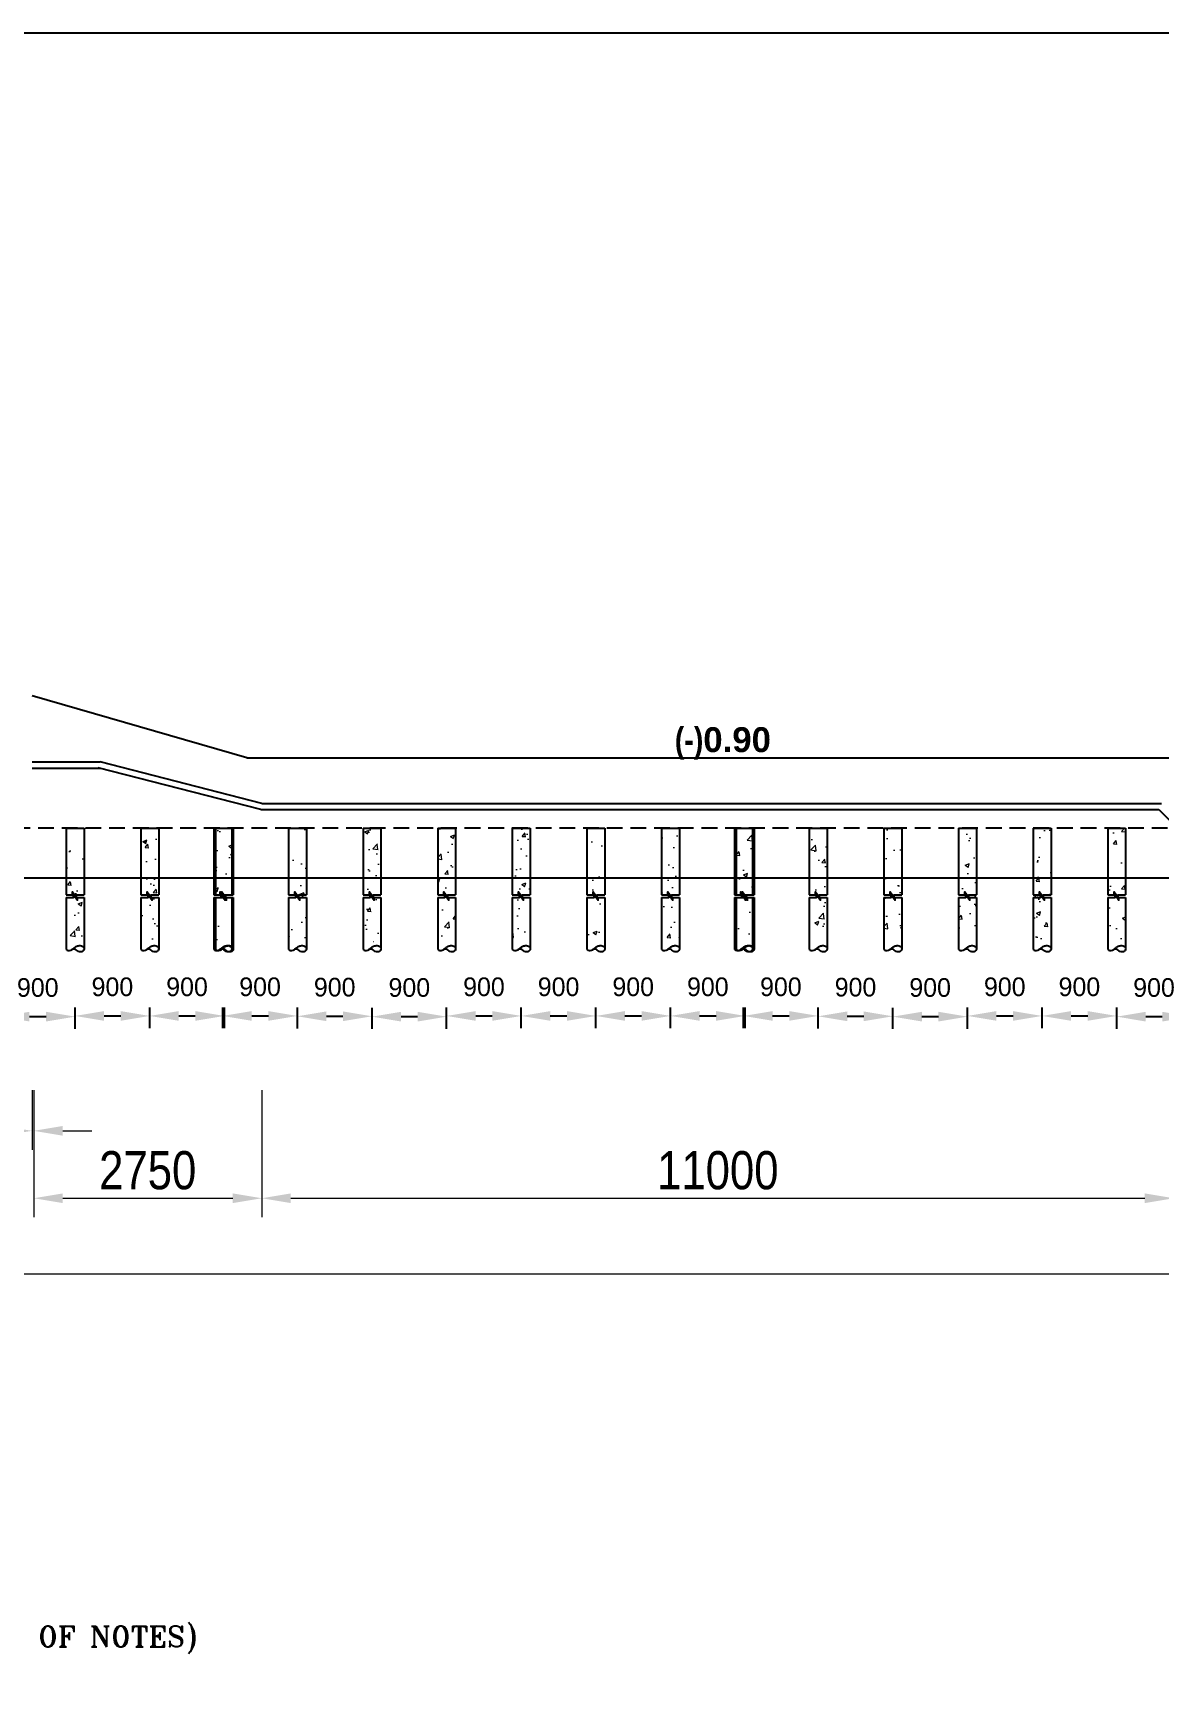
# Model space of a CAD drawing. Extents: x -358915 to 1258323, y -1585493 to -305611.
# Drawn here: x 985616 to 999211, y -1496784 to -1476960 of the extents above; entities that cross this region are included whole.
import ezdxf

# ---------------------------------------------------------------- set-up
doc = ezdxf.new("R2010")
doc.units = 0
doc.header["$LTSCALE"] = 300
doc.header["$MEASUREMENT"] = 0
doc.linetypes.add('DASHED2', pattern=[9.524999999999999, 6.35, -3.175])
doc.layers.get('DEFPOINTS').update_dxf_attribs({"linetype": 'CONTINUOUS'})
doc.layers.add('Dim', color=7, linetype='CONTINUOUS', lineweight=9)
doc.layers.add('HATCH', color=252, linetype='CONTINUOUS', lineweight=5)
for name, color, linetype in [('LINE', 7, 'CONTINUOUS'), ('P1', 7, 'CONTINUOUS'), ('TEXT', 10, 'CONTINUOUS')]:
    doc.layers.add(name, color=color, linetype=linetype)
doc.styles.add('BIG', font='ROMANT.SHX')
doc.styles.add('dimText', font='ARIALN.TTF')
doc.styles.add('text', font='ARIALN.TTF', dxfattribs={"height": 1.6})
doc.dimstyles.new('3', dxfattribs={"dimtxt": 225, "dimasz": 350, "dimexe": 100, "dimexo": 25, "dimgap": 9, "dimtad": 0, "dimdec": 0, "dimzin": 0, "dimdsep": 46, "dimtxsty": 'Standard', "dimcen": 0, "dimclrd": 5, "dimclre": 6, "dimclrt": 256, "dimadec": 0, "dimazin": 0, "dimtfac": 1, "dimtdec": 0, "dimtofl": 0, "dimtmove": 2, "dimatfit": 3, "dimfxl": 1, "dimtolj": 1, "dimtzin": 0, "dimarcsym": 0})
doc.dimstyles.new('dim_230', dxfattribs={"dimtxt": 460, "dimasz": 460, "dimexe": 230, "dimexo": 100, "dimgap": 100, "dimtad": 1, "dimdec": 0, "dimzin": 0, "dimdsep": 46, "dimtxsty": 'dimText', "dimcen": 0.09, "dimclrd": 256, "dimclre": 256, "dimclrt": 7, "dimadec": 0, "dimazin": 0, "dimtfac": 1, "dimtdec": 0, "dimtofl": 0, "dimtmove": 0, "dimatfit": 3, "dimfxl": 1, "dimtolj": 1, "dimtzin": 0, "dimlwd": -1, "dimlwe": -1, "dimarcsym": 0})

# ---------------------------------------------------------------- blocks, each defined once
blk = doc.blocks.new('*D1564')
at = {"layer": 'DEFPOINTS', "color": 0, "ltscale": 500}
for p in [(985606.3590573936, -1489607.750760026), (985626.3590573936, -1489607.750760026), (985626.3590573936, -1490197.438885439)]:
    blk.add_point(p, dxfattribs=at)
at = {"layer": 'Dim', "ltscale": 500}
for p, q in [((985606.3590573936, -1489707.750760026), (985606.3590573936, -1490427.438885439)), ((985626.3590573936, -1489707.750760026), (985626.3590573936, -1490427.438885439)), ((985256.3590573936, -1490197.438885439), (984906.3590573936, -1490197.438885439)), ((985976.3590573936, -1490197.438885439), (986326.3590573936, -1490197.438885439))]:
    blk.add_line(p, q, dxfattribs=at)
for points in [[(985256.3590573936, -1490139.105552105), (985256.3590573936, -1490255.772218772), (985606.3590573936, -1490197.438885439)], [(985976.3590573936, -1490139.105552105), (985976.3590573936, -1490255.772218772), (985626.3590573936, -1490197.438885439)]]:
    blk.add_solid(points, dxfattribs=at)
at = {"layer": 'Dim', "color": 7, "ltscale": 500, "insert": (984666.946805299, -1490179.967425143), "char_height": 460, "attachment_point": 5, "style": 'dimText'}
blk.add_mtext('\\A1;20', dxfattribs=at)
blk = doc.blocks.new('*D1565')
at = {"layer": 'DEFPOINTS', "color": 0, "ltscale": 500}
for p in [(985626.3590573936, -1489607.750760026), (988376.3590573936, -1489607.750760026), (988376.3590573936, -1491010.379301391)]:
    blk.add_point(p, dxfattribs=at)
at = {"layer": 'Dim', "ltscale": 500}
for p, q in [((985626.3590573936, -1489707.750760026), (985626.3590573936, -1491240.379301391)), ((988376.3590573936, -1489707.750760026), (988376.3590573936, -1491240.379301391)), ((985976.3590573936, -1491010.379301391), (988026.3590573936, -1491010.379301391))]:
    blk.add_line(p, q, dxfattribs=at)
for points in [[(985976.3590573936, -1490952.045968057), (985976.3590573936, -1491068.712634724), (985626.3590573936, -1491010.379301391)], [(988026.3590573936, -1490952.045968057), (988026.3590573936, -1491068.712634724), (988376.3590573936, -1491010.379301391)]]:
    blk.add_solid(points, dxfattribs=at)
at = {"layer": 'Dim', "color": 7, "ltscale": 500, "insert": (987001.3590573936, -1490675.515727039), "char_height": 460, "attachment_point": 5, "style": 'dimText'}
blk.add_mtext('\\A1;2750', dxfattribs=at)
blk = doc.blocks.new('*D1566')
at = {"layer": 'DEFPOINTS', "color": 0, "ltscale": 500}
for p in [(988376.3590573936, -1489607.750760026), (999376.3590573936, -1489607.750760026), (999376.3590573936, -1491010.379301391)]:
    blk.add_point(p, dxfattribs=at)
at = {"layer": 'Dim', "ltscale": 500}
for p, q in [((988376.3590573936, -1489707.750760026), (988376.3590573936, -1491240.379301391)), ((999376.3590573936, -1489707.750760026), (999376.3590573936, -1491240.379301391)), ((988726.3590573936, -1491010.379301391), (999026.3590573936, -1491010.379301391))]:
    blk.add_line(p, q, dxfattribs=at)
for points in [[(988726.3590573936, -1490952.045968057), (988726.3590573936, -1491068.712634724), (988376.3590573936, -1491010.379301391)], [(999026.3590573936, -1490952.045968057), (999026.3590573936, -1491068.712634724), (999376.3590573936, -1491010.379301391)]]:
    blk.add_solid(points, dxfattribs=at)
at = {"layer": 'Dim', "color": 7, "ltscale": 500, "insert": (993876.3590573936, -1490675.515727039), "char_height": 460, "attachment_point": 5, "style": 'dimText'}
blk.add_mtext('\\A1;11000', dxfattribs=at)
blk = doc.blocks.new('pile-X')
at = {"layer": 'Dim', "ltscale": 50}
h = blk.add_hatch(dxfattribs=at)
h.set_pattern_fill('AR-CONC', color=8, scale=100, style=0)
h.set_pattern_definition([(49.99999999999999, (-3010845.476202243, 571089.3050535461), (717.2601826007534, -62.75213498259511), [75, -825]), (355, (-3010845.476202243, 571089.3050535461), (-138.751333613, 752.1921337000118), [60, -660]), (100.4514, (-3010785.704522243, 571084.0757135461), (578.5093817140216, 689.4395420609536), [63.74018999999996, -701.1421119999992]), (46.18420000000002, (-3010845.476202243, 571289.3050535461), (1067.241048625644, -165.5190143290181), [112.5, -1237.5]), (96.6356, (-3010756.539457242, 571275.5117465461), (934.6627055487033, 974.1178709004417), [95.610288, -1051.713]), (351.1842, (-3010845.476202243, 571289.3050535461), (934.6619451336272, 974.1186009253246), [90, -990]), (21, (-3010745.476202243, 571239.3050535461), (596.9070521184617, -402.6188906653388), [75, -825]), (326.0000000000001, (-3010745.476202243, 571239.3050535461), (243.3153319215817, 725.150045046853), [60, -660]), (71.4514, (-3010695.733969242, 571205.753447546), (840.22262858149, 322.5304967099524), [63.74019000000001, -701.142112]), (37.50000000000001, (-3010845.476202243, 571089.3050535461), (12.15985531729067, 332.8938538313115), [0, -652, 0, -670, 0, -662.5]), (7.499999999999999, (-3010845.476202243, 571089.3050535461), (263.0695374421486, 394.4117118823602), [0, -382, 0, -637, 0, -252.5]), (327.5, (-3011068.476202243, 571089.3050535461), (533.8224361724091, -22.5548717343798), [0, -250, 0, -780, 0, -1035]), (317.5, (-3011168.476202243, 571089.3050535461), (583.1861693423863, 100.1049823323176), [0, -325, 0, -518, 0, -735])])
h.paths.add_polyline_path([(-149.9999999995343, -1862.549140498042), (-44.37996363360435, -1862.549140498042), (-44.37996363313869, -1814.290711428388), (22.40609560068697, -1902.699958339334), (22.40609560068697, -1862.424126560334), (150, -1862.424126560334), (150, 1.164153218269348e-10), (-150, 0)])
at = {"layer": 'P1', "ltscale": 50}
for points in [[(-150, 0), (150, 0)], [(-149.9087617681362, 0), (-149.9087617681362, -1112.208074151777)], [(150, 0), (150, -1112.083060214069)], [(-150, -1112.208074151777), (-44.37996363360435, -1112.208074151777), (-44.37996363360435, -1063.949645081773), (22.40609560068697, -1152.358891993999), (22.40609560068697, -1112.083060214069), (150, -1112.083060214069)], [(-150, -1160.911674804292), (-28.5669916504994, -1160.911674804292), (-28.5669916504994, -1112.653245734289), (38.21906758379191, -1201.062492646515), (38.21906758379191, -1160.786660866584), (150, -1160.786660866584)], [(-150, -1160.911674804292), (-150, -2028.650101999916)], [(150, -1160.786660866584), (150, -2011.117659517262)]]:
    blk.add_lwpolyline(points, dxfattribs=at)
blk.add_spline([(-150, -2028.650101999916), (-115.1541885044426, -2046.883842180181), (-72.33903026301414, -2042.041838935274), (-23.05619885213673, -2009.745555324178), (14.91868130397052, -1980.681339371182), (66.79975722823292, -1964.722243032582), (105.899146434851, -1967.530482949853), (131.8389136078767, -1981.652073742287), (144.2861137576401, -1997.0429196066), (150, -2011.117659518659), (149.9999999995343, -2023.908719728748), (122.7318595442921, -2060.864059358999), (73.41410549171269, -2067.157443929627), (37.57649098336697, -2050.554983179714), (9.58250171225518, -2030.708258290939), (-17.69906567595899, -2022.817134614266), (-50.79176057782024, -2030.717405652325)], degree=3, dxfattribs=at)
blk = doc.blocks.new('*D1568')
at = {"layer": 'DEFPOINTS', "color": 0, "ltscale": 500}
for p in [(960106.2880151316, -1490084.698537637), (1001176.359057394, -1490084.698537637), (1001176.359057394, -1491921.240656041)]:
    blk.add_point(p, dxfattribs=at)
at = {"layer": 'Dim', "ltscale": 500}
for p, q in [((960106.2880151316, -1490184.698537637), (960106.2880151316, -1492151.240656041)), ((1001176.359057394, -1490184.698537637), (1001176.359057394, -1492151.240656041)), ((960456.2880151316, -1491921.240656041), (1000826.359057394, -1491921.240656041))]:
    blk.add_line(p, q, dxfattribs=at)
for points in [[(960456.2880151316, -1491862.907322707), (960456.2880151316, -1491979.573989374), (960106.2880151316, -1491921.240656041)], [(1000826.359057394, -1491862.907322707), (1000826.359057394, -1491979.573989374), (1001176.359057394, -1491921.240656041)]]:
    blk.add_solid(points, dxfattribs=at)
at = {"layer": 'Dim', "color": 7, "ltscale": 500, "insert": (980641.3235362626, -1491586.377081689), "char_height": 460, "attachment_point": 5, "style": 'dimText'}
blk.add_mtext('\\A1;41090', dxfattribs=at)
blk = doc.blocks.new('*D1573')
at = {"layer": 'DEFPOINTS', "color": 0}
for p in [(987906.3590573936, -1488985.009911807), (988806.3590573936, -1488812.237742653), (988806.3590573936, -1488985.009911807)]:
    blk.add_point(p, dxfattribs=at)
at = {"layer": 'LINE', "color": 6, "lineweight": -2}
for p, q in [((987906.3590573936, -1488960.009911807), (987906.3590573936, -1488712.237742653)), ((988806.3590573936, -1488960.009911807), (988806.3590573936, -1488712.237742653))]:
    blk.add_line(p, q, dxfattribs=at)
at = {"layer": 'LINE', "color": 5, "lineweight": -2}
blk.add_line((988256.3590573936, -1488812.237742653), (988456.3590573936, -1488812.237742653), dxfattribs=at)
at = {"layer": 'LINE', "color": 5}
for points in [[(988256.3590573936, -1488753.904409319), (988256.3590573936, -1488870.571075986), (987906.3590573936, -1488812.237742653)], [(988456.3590573936, -1488753.904409319), (988456.3590573936, -1488870.571075986), (988806.3590573936, -1488812.237742653)]]:
    blk.add_solid(points, dxfattribs=at)
at = {"layer": 'LINE', "insert": (988356.3590573936, -1488462.237742653), "char_height": 225, "attachment_point": 5}
blk.add_mtext('\\A1;900', dxfattribs=at)
blk = doc.blocks.new('*D1574')
at = {"layer": 'DEFPOINTS', "color": 0}
for p in [(988806.3590573936, -1488989.29495434), (989706.3590573936, -1488816.522785186), (989706.3590573936, -1488989.29495434)]:
    blk.add_point(p, dxfattribs=at)
at = {"layer": 'LINE', "color": 6, "lineweight": -2}
for p, q in [((988806.3590573936, -1488964.29495434), (988806.3590573936, -1488716.522785186)), ((989706.3590573936, -1488964.29495434), (989706.3590573936, -1488716.522785186))]:
    blk.add_line(p, q, dxfattribs=at)
at = {"layer": 'LINE', "color": 5, "lineweight": -2}
blk.add_line((989156.3590573936, -1488816.522785186), (989356.3590573936, -1488816.522785186), dxfattribs=at)
at = {"layer": 'LINE', "color": 5}
for points in [[(989156.3590573936, -1488758.189451853), (989156.3590573936, -1488874.856118519), (988806.3590573936, -1488816.522785186)], [(989356.3590573936, -1488758.189451853), (989356.3590573936, -1488874.856118519), (989706.3590573936, -1488816.522785186)]]:
    blk.add_solid(points, dxfattribs=at)
at = {"layer": 'LINE', "insert": (989256.3590573936, -1488466.522785186), "char_height": 225, "attachment_point": 5}
blk.add_mtext('\\A1;900', dxfattribs=at)
blk = doc.blocks.new('*D1575')
at = {"layer": 'DEFPOINTS', "color": 0}
for p in [(990606.3590573936, -1488820.807827719), (989706.3590573936, -1488993.579996874), (990606.3590573936, -1488993.579996874)]:
    blk.add_point(p, dxfattribs=at)
at = {"layer": 'LINE', "color": 6, "lineweight": -2}
for p, q in [((989706.3590573936, -1488968.579996874), (989706.3590573936, -1488720.807827719)), ((990606.3590573936, -1488968.579996874), (990606.3590573936, -1488720.807827719))]:
    blk.add_line(p, q, dxfattribs=at)
at = {"layer": 'LINE', "color": 5, "lineweight": -2}
blk.add_line((990056.3590573936, -1488820.807827719), (990256.3590573936, -1488820.807827719), dxfattribs=at)
at = {"layer": 'LINE', "color": 5}
for points in [[(990056.3590573936, -1488762.474494386), (990056.3590573936, -1488879.141161052), (989706.3590573936, -1488820.807827719)], [(990256.3590573936, -1488762.474494386), (990256.3590573936, -1488879.141161052), (990606.3590573936, -1488820.807827719)]]:
    blk.add_solid(points, dxfattribs=at)
at = {"layer": 'LINE', "insert": (990156.3590573936, -1488470.807827719), "char_height": 225, "attachment_point": 5}
blk.add_mtext('\\A1;900', dxfattribs=at)
blk = doc.blocks.new('*D1576')
at = {"layer": 'DEFPOINTS', "color": 0}
for p in [(990606.3590573936, -1488985.009911807), (991506.3590573936, -1488812.237742653), (991506.3590573936, -1488985.009911807)]:
    blk.add_point(p, dxfattribs=at)
at = {"layer": 'LINE', "color": 6, "lineweight": -2}
for p, q in [((990606.3590573936, -1488960.009911807), (990606.3590573936, -1488712.237742653)), ((991506.3590573936, -1488960.009911807), (991506.3590573936, -1488712.237742653))]:
    blk.add_line(p, q, dxfattribs=at)
at = {"layer": 'LINE', "color": 5, "lineweight": -2}
blk.add_line((990956.3590573936, -1488812.237742653), (991156.3590573936, -1488812.237742653), dxfattribs=at)
at = {"layer": 'LINE', "color": 5}
for points in [[(990956.3590573936, -1488753.904409319), (990956.3590573936, -1488870.571075986), (990606.3590573936, -1488812.237742653)], [(991156.3590573936, -1488753.904409319), (991156.3590573936, -1488870.571075986), (991506.3590573936, -1488812.237742653)]]:
    blk.add_solid(points, dxfattribs=at)
at = {"layer": 'LINE', "insert": (991056.3590573936, -1488462.237742653), "char_height": 225, "attachment_point": 5}
blk.add_mtext('\\A1;900', dxfattribs=at)
blk = doc.blocks.new('*D1577')
at = {"layer": 'DEFPOINTS', "color": 0}
for p in [(991506.3590573936, -1488985.009911807), (992406.3590573936, -1488812.237742653), (992406.3590573936, -1488985.009911807)]:
    blk.add_point(p, dxfattribs=at)
at = {"layer": 'LINE', "color": 6, "lineweight": -2}
for p, q in [((991506.3590573936, -1488960.009911807), (991506.3590573936, -1488712.237742653)), ((992406.3590573936, -1488960.009911807), (992406.3590573936, -1488712.237742653))]:
    blk.add_line(p, q, dxfattribs=at)
at = {"layer": 'LINE', "color": 5, "lineweight": -2}
blk.add_line((991856.3590573936, -1488812.237742653), (992056.3590573936, -1488812.237742653), dxfattribs=at)
at = {"layer": 'LINE', "color": 5}
for points in [[(991856.3590573936, -1488753.904409319), (991856.3590573936, -1488870.571075986), (991506.3590573936, -1488812.237742653)], [(992056.3590573936, -1488753.904409319), (992056.3590573936, -1488870.571075986), (992406.3590573936, -1488812.237742653)]]:
    blk.add_solid(points, dxfattribs=at)
at = {"layer": 'LINE', "insert": (991956.3590573936, -1488462.237742653), "char_height": 225, "attachment_point": 5}
blk.add_mtext('\\A1;900', dxfattribs=at)
blk = doc.blocks.new('*D1579')
at = {"layer": 'DEFPOINTS', "color": 0}
for p in [(986125.4876251819, -1488820.807827719), (985225.4876251819, -1488993.579996874), (986125.4876251819, -1488993.579996874)]:
    blk.add_point(p, dxfattribs=at)
at = {"layer": 'LINE', "color": 6, "lineweight": -2}
for p, q in [((985225.4876251819, -1488968.579996874), (985225.4876251819, -1488720.807827719)), ((986125.4876251819, -1488968.579996874), (986125.4876251819, -1488720.807827719))]:
    blk.add_line(p, q, dxfattribs=at)
at = {"layer": 'LINE', "color": 5, "lineweight": -2}
blk.add_line((985575.4876251819, -1488820.807827719), (985775.4876251819, -1488820.807827719), dxfattribs=at)
at = {"layer": 'LINE', "color": 5}
for points in [[(985575.4876251819, -1488762.474494386), (985575.4876251819, -1488879.141161052), (985225.4876251819, -1488820.807827719)], [(985775.4876251819, -1488762.474494386), (985775.4876251819, -1488879.141161052), (986125.4876251819, -1488820.807827719)]]:
    blk.add_solid(points, dxfattribs=at)
at = {"layer": 'LINE', "insert": (985675.4876251819, -1488470.807827719), "char_height": 225, "attachment_point": 5}
blk.add_mtext('\\A1;900', dxfattribs=at)
blk = doc.blocks.new('*D1580')
at = {"layer": 'DEFPOINTS', "color": 0}
for p in [(986125.4876251819, -1488985.009911807), (987025.4876251819, -1488812.237742653), (987025.4876251819, -1488985.009911807)]:
    blk.add_point(p, dxfattribs=at)
at = {"layer": 'LINE', "color": 6, "lineweight": -2}
for p, q in [((986125.4876251819, -1488960.009911807), (986125.4876251819, -1488712.237742653)), ((987025.4876251819, -1488960.009911807), (987025.4876251819, -1488712.237742653))]:
    blk.add_line(p, q, dxfattribs=at)
at = {"layer": 'LINE', "color": 5, "lineweight": -2}
blk.add_line((986475.4876251819, -1488812.237742653), (986675.4876251819, -1488812.237742653), dxfattribs=at)
at = {"layer": 'LINE', "color": 5}
for points in [[(986475.4876251819, -1488753.904409319), (986475.4876251819, -1488870.571075986), (986125.4876251819, -1488812.237742653)], [(986675.4876251819, -1488753.904409319), (986675.4876251819, -1488870.571075986), (987025.4876251819, -1488812.237742653)]]:
    blk.add_solid(points, dxfattribs=at)
at = {"layer": 'LINE', "insert": (986575.4876251819, -1488462.237742653), "char_height": 225, "attachment_point": 5}
blk.add_mtext('\\A1;900', dxfattribs=at)
blk = doc.blocks.new('*D1581')
at = {"layer": 'DEFPOINTS', "color": 0}
for p in [(987025.4876251819, -1488985.009911807), (987925.4876251819, -1488812.237742653), (987925.4876251819, -1488985.009911807)]:
    blk.add_point(p, dxfattribs=at)
at = {"layer": 'LINE', "color": 6, "lineweight": -2}
for p, q in [((987025.4876251819, -1488960.009911807), (987025.4876251819, -1488712.237742653)), ((987925.4876251819, -1488960.009911807), (987925.4876251819, -1488712.237742653))]:
    blk.add_line(p, q, dxfattribs=at)
at = {"layer": 'LINE', "color": 5, "lineweight": -2}
blk.add_line((987375.4876251819, -1488812.237742653), (987575.4876251819, -1488812.237742653), dxfattribs=at)
at = {"layer": 'LINE', "color": 5}
for points in [[(987375.4876251819, -1488753.904409319), (987375.4876251819, -1488870.571075986), (987025.4876251819, -1488812.237742653)], [(987575.4876251819, -1488753.904409319), (987575.4876251819, -1488870.571075986), (987925.4876251819, -1488812.237742653)]]:
    blk.add_solid(points, dxfattribs=at)
at = {"layer": 'LINE', "insert": (987475.4876251819, -1488462.237742653), "char_height": 225, "attachment_point": 5}
blk.add_mtext('\\A1;900', dxfattribs=at)
blk = doc.blocks.new('*D1582')
at = {"layer": 'DEFPOINTS', "color": 0}
for p in [(994187.2304896053, -1488985.009911807), (995087.2304896053, -1488812.237742653), (995087.2304896053, -1488985.009911807)]:
    blk.add_point(p, dxfattribs=at)
at = {"layer": 'LINE', "color": 6, "lineweight": -2}
for p, q in [((994187.2304896053, -1488960.009911807), (994187.2304896053, -1488712.237742653)), ((995087.2304896053, -1488960.009911807), (995087.2304896053, -1488712.237742653))]:
    blk.add_line(p, q, dxfattribs=at)
at = {"layer": 'LINE', "color": 5, "lineweight": -2}
blk.add_line((994537.2304896053, -1488812.237742653), (994737.2304896053, -1488812.237742653), dxfattribs=at)
at = {"layer": 'LINE', "color": 5}
for points in [[(994537.2304896053, -1488753.904409319), (994537.2304896053, -1488870.571075986), (994187.2304896053, -1488812.237742653)], [(994737.2304896053, -1488753.904409319), (994737.2304896053, -1488870.571075986), (995087.2304896053, -1488812.237742653)]]:
    blk.add_solid(points, dxfattribs=at)
at = {"layer": 'LINE', "insert": (994637.2304896053, -1488462.237742653), "char_height": 225, "attachment_point": 5}
blk.add_mtext('\\A1;900', dxfattribs=at)
blk = doc.blocks.new('*D1583')
at = {"layer": 'DEFPOINTS', "color": 0}
for p in [(995087.2304896053, -1488989.29495434), (995987.2304896053, -1488816.522785186), (995987.2304896053, -1488989.29495434)]:
    blk.add_point(p, dxfattribs=at)
at = {"layer": 'LINE', "color": 6, "lineweight": -2}
for p, q in [((995087.2304896053, -1488964.29495434), (995087.2304896053, -1488716.522785186)), ((995987.2304896053, -1488964.29495434), (995987.2304896053, -1488716.522785186))]:
    blk.add_line(p, q, dxfattribs=at)
at = {"layer": 'LINE', "color": 5, "lineweight": -2}
blk.add_line((995437.2304896053, -1488816.522785186), (995637.2304896053, -1488816.522785186), dxfattribs=at)
at = {"layer": 'LINE', "color": 5}
for points in [[(995437.2304896053, -1488758.189451853), (995437.2304896053, -1488874.856118519), (995087.2304896053, -1488816.522785186)], [(995637.2304896053, -1488758.189451853), (995637.2304896053, -1488874.856118519), (995987.2304896053, -1488816.522785186)]]:
    blk.add_solid(points, dxfattribs=at)
at = {"layer": 'LINE', "insert": (995537.2304896053, -1488466.522785186), "char_height": 225, "attachment_point": 5}
blk.add_mtext('\\A1;900', dxfattribs=at)
blk = doc.blocks.new('*D1584')
at = {"layer": 'DEFPOINTS', "color": 0}
for p in [(996887.2304896053, -1488820.807827719), (995987.2304896053, -1488993.579996874), (996887.2304896053, -1488993.579996874)]:
    blk.add_point(p, dxfattribs=at)
at = {"layer": 'LINE', "color": 6, "lineweight": -2}
for p, q in [((995987.2304896053, -1488968.579996874), (995987.2304896053, -1488720.807827719)), ((996887.2304896053, -1488968.579996874), (996887.2304896053, -1488720.807827719))]:
    blk.add_line(p, q, dxfattribs=at)
at = {"layer": 'LINE', "color": 5, "lineweight": -2}
blk.add_line((996337.2304896053, -1488820.807827719), (996537.2304896053, -1488820.807827719), dxfattribs=at)
at = {"layer": 'LINE', "color": 5}
for points in [[(996337.2304896053, -1488762.474494386), (996337.2304896053, -1488879.141161052), (995987.2304896053, -1488820.807827719)], [(996537.2304896053, -1488762.474494386), (996537.2304896053, -1488879.141161052), (996887.2304896053, -1488820.807827719)]]:
    blk.add_solid(points, dxfattribs=at)
at = {"layer": 'LINE', "insert": (996437.2304896053, -1488470.807827719), "char_height": 225, "attachment_point": 5}
blk.add_mtext('\\A1;900', dxfattribs=at)
blk = doc.blocks.new('*D1585')
at = {"layer": 'DEFPOINTS', "color": 0}
for p in [(996887.2304896053, -1488985.009911807), (997787.2304896053, -1488812.237742653), (997787.2304896053, -1488985.009911807)]:
    blk.add_point(p, dxfattribs=at)
at = {"layer": 'LINE', "color": 6, "lineweight": -2}
for p, q in [((996887.2304896053, -1488960.009911807), (996887.2304896053, -1488712.237742653)), ((997787.2304896053, -1488960.009911807), (997787.2304896053, -1488712.237742653))]:
    blk.add_line(p, q, dxfattribs=at)
at = {"layer": 'LINE', "color": 5, "lineweight": -2}
blk.add_line((997237.2304896053, -1488812.237742653), (997437.2304896053, -1488812.237742653), dxfattribs=at)
at = {"layer": 'LINE', "color": 5}
for points in [[(997237.2304896053, -1488753.904409319), (997237.2304896053, -1488870.571075986), (996887.2304896053, -1488812.237742653)], [(997437.2304896053, -1488753.904409319), (997437.2304896053, -1488870.571075986), (997787.2304896053, -1488812.237742653)]]:
    blk.add_solid(points, dxfattribs=at)
at = {"layer": 'LINE', "insert": (997337.2304896053, -1488462.237742653), "char_height": 225, "attachment_point": 5}
blk.add_mtext('\\A1;900', dxfattribs=at)
blk = doc.blocks.new('*D1586')
at = {"layer": 'DEFPOINTS', "color": 0}
for p in [(997787.2304896053, -1488985.009911807), (998687.2304896053, -1488812.237742653), (998687.2304896053, -1488985.009911807)]:
    blk.add_point(p, dxfattribs=at)
at = {"layer": 'LINE', "color": 6, "lineweight": -2}
for p, q in [((997787.2304896053, -1488960.009911807), (997787.2304896053, -1488712.237742653)), ((998687.2304896053, -1488960.009911807), (998687.2304896053, -1488712.237742653))]:
    blk.add_line(p, q, dxfattribs=at)
at = {"layer": 'LINE', "color": 5, "lineweight": -2}
blk.add_line((998137.2304896053, -1488812.237742653), (998337.2304896053, -1488812.237742653), dxfattribs=at)
at = {"layer": 'LINE', "color": 5}
for points in [[(998137.2304896053, -1488753.904409319), (998137.2304896053, -1488870.571075986), (997787.2304896053, -1488812.237742653)], [(998337.2304896053, -1488753.904409319), (998337.2304896053, -1488870.571075986), (998687.2304896053, -1488812.237742653)]]:
    blk.add_solid(points, dxfattribs=at)
at = {"layer": 'LINE', "insert": (998237.2304896053, -1488462.237742653), "char_height": 225, "attachment_point": 5}
blk.add_mtext('\\A1;900', dxfattribs=at)
blk = doc.blocks.new('*D1587')
at = {"layer": 'DEFPOINTS', "color": 0}
for p in [(992406.3590573936, -1488985.009911807), (993306.3590573936, -1488812.237742653), (993306.3590573936, -1488985.009911807)]:
    blk.add_point(p, dxfattribs=at)
at = {"layer": 'LINE', "color": 6, "lineweight": -2}
for p, q in [((992406.3590573936, -1488960.009911807), (992406.3590573936, -1488712.237742653)), ((993306.3590573936, -1488960.009911807), (993306.3590573936, -1488712.237742653))]:
    blk.add_line(p, q, dxfattribs=at)
at = {"layer": 'LINE', "color": 5, "lineweight": -2}
blk.add_line((992756.3590573936, -1488812.237742653), (992956.3590573936, -1488812.237742653), dxfattribs=at)
at = {"layer": 'LINE', "color": 5}
for points in [[(992756.3590573936, -1488753.904409319), (992756.3590573936, -1488870.571075986), (992406.3590573936, -1488812.237742653)], [(992956.3590573936, -1488753.904409319), (992956.3590573936, -1488870.571075986), (993306.3590573936, -1488812.237742653)]]:
    blk.add_solid(points, dxfattribs=at)
at = {"layer": 'LINE', "insert": (992856.3590573936, -1488462.237742653), "char_height": 225, "attachment_point": 5}
blk.add_mtext('\\A1;900', dxfattribs=at)
blk = doc.blocks.new('*D1588')
at = {"layer": 'DEFPOINTS', "color": 0}
for p in [(993306.3590573936, -1488985.009911807), (994206.3590573936, -1488812.237742653), (994206.3590573936, -1488985.009911807)]:
    blk.add_point(p, dxfattribs=at)
at = {"layer": 'LINE', "color": 6, "lineweight": -2}
for p, q in [((993306.3590573936, -1488960.009911807), (993306.3590573936, -1488712.237742653)), ((994206.3590573936, -1488960.009911807), (994206.3590573936, -1488712.237742653))]:
    blk.add_line(p, q, dxfattribs=at)
at = {"layer": 'LINE', "color": 5, "lineweight": -2}
blk.add_line((993656.3590573936, -1488812.237742653), (993856.3590573936, -1488812.237742653), dxfattribs=at)
at = {"layer": 'LINE', "color": 5}
for points in [[(993656.3590573936, -1488753.904409319), (993656.3590573936, -1488870.571075986), (993306.3590573936, -1488812.237742653)], [(993856.3590573936, -1488753.904409319), (993856.3590573936, -1488870.571075986), (994206.3590573936, -1488812.237742653)]]:
    blk.add_solid(points, dxfattribs=at)
at = {"layer": 'LINE', "insert": (993756.3590573936, -1488462.237742653), "char_height": 225, "attachment_point": 5}
blk.add_mtext('\\A1;900', dxfattribs=at)
blk = doc.blocks.new('*D1589')
at = {"layer": 'DEFPOINTS', "color": 0}
for p in [(999587.2304896053, -1488820.807827719), (998687.2304896053, -1488993.579996874), (999587.2304896053, -1488993.579996874)]:
    blk.add_point(p, dxfattribs=at)
at = {"layer": 'LINE', "color": 6, "lineweight": -2}
for p, q in [((998687.2304896053, -1488968.579996874), (998687.2304896053, -1488720.807827719)), ((999587.2304896053, -1488968.579996874), (999587.2304896053, -1488720.807827719))]:
    blk.add_line(p, q, dxfattribs=at)
at = {"layer": 'LINE', "color": 5, "lineweight": -2}
blk.add_line((999037.2304896053, -1488820.807827719), (999237.2304896053, -1488820.807827719), dxfattribs=at)
at = {"layer": 'LINE', "color": 5}
for points in [[(999037.2304896053, -1488762.474494386), (999037.2304896053, -1488879.141161052), (998687.2304896053, -1488820.807827719)], [(999237.2304896053, -1488762.474494386), (999237.2304896053, -1488879.141161052), (999587.2304896053, -1488820.807827719)]]:
    blk.add_solid(points, dxfattribs=at)
at = {"layer": 'LINE', "insert": (999137.2304896053, -1488470.807827719), "char_height": 225, "attachment_point": 5}
blk.add_mtext('\\A1;900', dxfattribs=at)

msp = doc.modelspace()

# ---------------------------------------------------------------- linework, layer by layer
at = {"layer": 'LINE'}
for p, q in [((988194.8559411531, -1485701.635926299), (985606.3590573936, -1484950.936757297)), ((985606.3590573936, -1485750.036757297), (986426.3590573936, -1485750.036757297)), ((988364.1882328808, -1486325.036757297), (986402.6419749425, -1485821.188004651)), ((988376.3590573936, -1486250.036757297), (986426.3590573936, -1485750.036757297)), ((988194.8559411531, -1485701.635926299), (1000626.359057394, -1485701.635926299)), ((985606.3590573936, -1485825.036757297), (986426.3590573936, -1485825.036757297)), ((988364.1882328808, -1486325.036757297), (999195.2930402157, -1486325.036757297)), ((988376.3590573936, -1486250.036757297), (999226.3590573936, -1486250.036757297)), ((999195.2930402157, -1486325.036757297), (999495.2930402157, -1486625.036757297)), ((1001688.269431178, -1487150.036757297), (958967.887130145, -1487150.036757297))]:
    msp.add_line(p, q, dxfattribs=at)
at = {"layer": 'LINE', "linetype": 'DASHED2', "ltscale": 0.1}
msp.add_line((1002157.62717426, -1486550.036757297), (958367.887130144, -1486550.036757297), dxfattribs=at)
at = {"layer": 'LINE'}
msp.add_lwpolyline([(1012591.211925199, -1520103.986351112), (951579.2273280964, -1520103.986351112), (951579.2273280964, -1476959.797243162), (1012591.211925199, -1476959.797243162)], close=True, dxfattribs=at)

# ---------------------------------------------------------------- block references
at = {"layer": 'HATCH', "color": 5, "xscale": 0.7199999999720603, "yscale": 0.7199999999720603, "zscale": 0.7200000000000001}
for p in [(986125.4876251819, -1486550.036757297), (987025.4876251819, -1486550.036757297), (987906.3590573936, -1486550.036757297), (987925.4876251819, -1486550.036757297), (988806.3590573936, -1486550.036757297), (989706.3590573936, -1486550.036757297), (990606.3590573936, -1486550.036757297), (991506.3590573936, -1486550.036757297), (992406.3590573936, -1486550.036757297), (993306.3590573936, -1486550.036757297), (994187.2304896053, -1486550.036757297), (994206.3590573936, -1486550.036757297), (995087.2304896053, -1486550.036757297), (995987.2304896053, -1486550.036757297), (996887.2304896053, -1486550.036757297), (997787.2304896053, -1486550.036757297), (998687.2304896053, -1486550.036757297)]:
    msp.add_blockref('pile-X', p, dxfattribs=at)

# ---------------------------------------------------------------- texts
at = {"layer": 'LINE', "insert": (983859.3537697806, -1496503.484958078, 2.53658781979027e-09), "char_height": 250, "width": 11058.00534365352, "attachment_point": 8, "style": 'BIG'}
msp.add_mtext('{\\C7;BACK FILLING (SEE SL NO. 17 OF NOTES)}', dxfattribs=at)
at = {"layer": 'TEXT', "color": 2, "insert": (994517.3679574663, -1485331.11748854, 2.53658781979027e-09), "char_height": 300, "width": 2203.973184474977, "attachment_point": 3, "style": 'text'}
msp.add_mtext('{\\fArial Narrow|b1|i0|c0|p34;\\C6;(-)\\fArial|b1|i0|c0|p34;0.90}', dxfattribs=at)

# ---------------------------------------------------------------- dimensions: what is measured, and where the dimension line sits
at = {"layer": 'Dim', "ltscale": 500}
dim = msp.add_linear_dim(base=(985626.3590573936, -1490197.438885439), p1=(985606.3590573936, -1489607.750760026), p2=(985626.3590573936, -1489607.750760026), dimstyle='dim_230', override={"dimasz": 350, "dimsah": 1, "dimtmove": 2}, dxfattribs=at)
dim.commit()
dim.dimension.update_dxf_attribs({"geometry": '*D1564', "text_midpoint": (984666.946805299, -1490179.967425143), "dimtype": 160})
for base, p1, p2, picture, middle in [((988376.3590573936, -1491010.379301391), (985626.3590573936, -1489607.750760026), (988376.3590573936, -1489607.750760026), '*D1565', (987001.3590573936, -1490675.515727039)), ((999376.3590573936, -1491010.379301391), (988376.3590573936, -1489607.750760026), (999376.3590573936, -1489607.750760026), '*D1566', (993876.3590573936, -1490675.515727039))]:
    dim = msp.add_linear_dim(base=base, p1=p1, p2=p2, dimstyle='dim_230', override={"dimasz": 350, "dimsah": 1, "dimtmove": 2}, dxfattribs=at)
    dim.commit()
    dim.dimension.update_dxf_attribs({"geometry": picture, "text_midpoint": middle})
dim = msp.add_linear_dim(base=(1001176.359057394, -1491921.240656041), p1=(960106.2880151316, -1490084.698537637), p2=(1001176.359057394, -1490084.698537637), text='41090', dimstyle='dim_230', override={"dimasz": 350, "dimsah": 1, "dimtmove": 2}, dxfattribs=at)
dim.commit()
dim.dimension.update_dxf_attribs({"geometry": '*D1568', "text_midpoint": (980641.3235362626, -1491586.377081689)})
at = {"layer": 'LINE'}
for base, p1, p2, picture, middle in [((986125.4876251819, -1488820.807827719), (985225.4876251819, -1488993.579996874), (986125.4876251819, -1488993.579996874), '*D1579', (985675.4876251819, -1488470.807827719)), ((987025.4876251819, -1488812.237742653), (986125.4876251819, -1488985.009911807), (987025.4876251819, -1488985.009911807), '*D1580', (986575.4876251819, -1488462.237742653)), ((987925.4876251819, -1488812.237742653), (987025.4876251819, -1488985.009911807), (987925.4876251819, -1488985.009911807), '*D1581', (987475.4876251819, -1488462.237742653)), ((988806.3590573936, -1488812.237742653), (987906.3590573936, -1488985.009911807), (988806.3590573936, -1488985.009911807), '*D1573', (988356.3590573936, -1488462.237742653)), ((989706.3590573936, -1488816.522785186), (988806.3590573936, -1488989.29495434), (989706.3590573936, -1488989.29495434), '*D1574', (989256.3590573936, -1488466.522785186)), ((990606.3590573936, -1488820.807827719), (989706.3590573936, -1488993.579996874), (990606.3590573936, -1488993.579996874), '*D1575', (990156.3590573936, -1488470.807827719)), ((991506.3590573936, -1488812.237742653), (990606.3590573936, -1488985.009911807), (991506.3590573936, -1488985.009911807), '*D1576', (991056.3590573936, -1488462.237742653)), ((992406.3590573936, -1488812.237742653), (991506.3590573936, -1488985.009911807), (992406.3590573936, -1488985.009911807), '*D1577', (991956.3590573936, -1488462.237742653)), ((993306.3590573936, -1488812.237742653), (992406.3590573936, -1488985.009911807), (993306.3590573936, -1488985.009911807), '*D1587', (992856.3590573936, -1488462.237742653)), ((994206.3590573936, -1488812.237742653), (993306.3590573936, -1488985.009911807), (994206.3590573936, -1488985.009911807), '*D1588', (993756.3590573936, -1488462.237742653)), ((995087.2304896053, -1488812.237742653), (994187.2304896053, -1488985.009911807), (995087.2304896053, -1488985.009911807), '*D1582', (994637.2304896053, -1488462.237742653)), ((995987.2304896053, -1488816.522785186), (995087.2304896053, -1488989.29495434), (995987.2304896053, -1488989.29495434), '*D1583', (995537.2304896053, -1488466.522785186)), ((996887.2304896053, -1488820.807827719), (995987.2304896053, -1488993.579996874), (996887.2304896053, -1488993.579996874), '*D1584', (996437.2304896053, -1488470.807827719)), ((997787.2304896053, -1488812.237742653), (996887.2304896053, -1488985.009911807), (997787.2304896053, -1488985.009911807), '*D1585', (997337.2304896053, -1488462.237742653)), ((998687.2304896053, -1488812.237742653), (997787.2304896053, -1488985.009911807), (998687.2304896053, -1488985.009911807), '*D1586', (998237.2304896053, -1488462.237742653)), ((999587.2304896053, -1488820.807827719), (998687.2304896053, -1488993.579996874), (999587.2304896053, -1488993.579996874), '*D1589', (999137.2304896053, -1488470.807827719))]:
    dim = msp.add_linear_dim(base=base, p1=p1, p2=p2, dimstyle='3', override={"dimfxl": 700}, dxfattribs=at)
    dim.commit()
    dim.dimension.update_dxf_attribs({"geometry": picture, "text_midpoint": middle})

doc.saveas('drawing.dxf')
